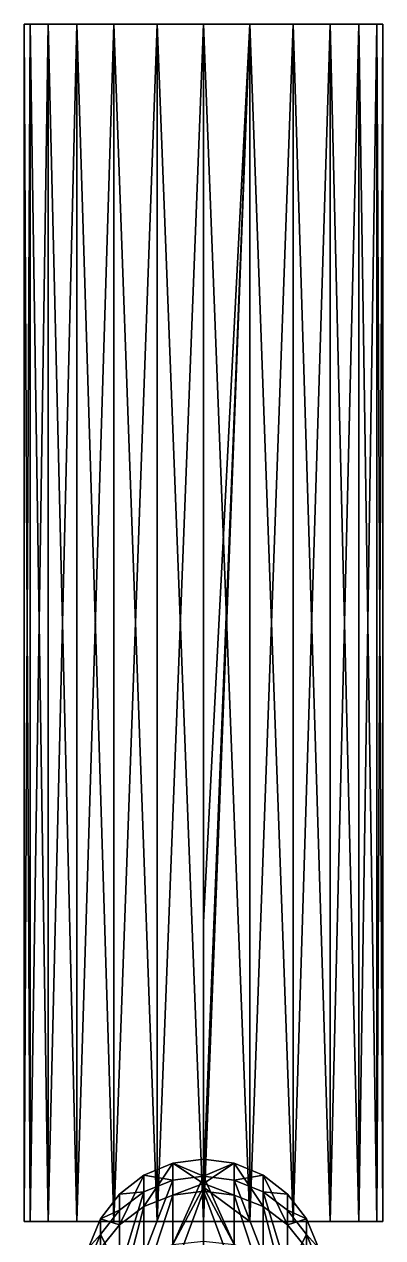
# Model space of a CAD drawing. Extents: x 0 to 6, y 0 to 43.
# Drawn here: x 0 to 6, y 22.77 to 43.04 of the extents above; entities that cross this region are included whole.
import ezdxf

# ---------------------------------------------------------------- set-up
doc = ezdxf.new("R2010")
doc.units = 0
doc.header["$MEASUREMENT"] = 0
doc.layers.get('0').update_dxf_attribs({"color": 13, "linetype": 'CONTINUOUS'})

msp = doc.modelspace()

# ---------------------------------------------------------------- linework, layer by layer
for p, q in [((0, 23.041, 12.188), (0, 43.041, 12.188)), ((0.102, 23.041, 12.965), (0.102, 43.041, 12.965)), ((0.102, 23.041, 11.412), (0.102, 43.041, 11.412)), ((0.402, 23.041, 13.688), (0.402, 43.041, 13.688)), ((0.402, 23.041, 10.688), (0.402, 43.041, 10.688)), ((0.879, 23.041, 10.067), (0.879, 43.041, 10.067)), ((0.879, 23.041, 14.31), (0.879, 43.041, 14.31)), ((1.5, 23.041, 9.59), (1.5, 43.041, 9.59)), ((1.5, 23.041, 14.786), (1.5, 43.041, 14.786)), ((2.224, 23.041, 9.291), (2.224, 43.041, 9.291)), ((2.224, 23.041, 15.086), (2.224, 43.041, 15.086)), ((3, 28.041, 9.188), (3, 43.041, 9.188)), ((3, 43.041, 12.188), (3, 43.041, 9.188)), ((3, 23.612, 15.188), (3, 43.041, 15.188)), ((3.776, 23.041, 9.291), (3.776, 43.041, 9.291)), ((3.776, 23.041, 15.086), (3.776, 43.041, 15.086)), ((4.5, 23.041, 9.59), (4.5, 43.041, 9.59)), ((4.5, 23.041, 14.786), (4.5, 43.041, 14.786)), ((5.121, 23.041, 14.31), (5.121, 43.041, 14.31)), ((5.121, 23.041, 10.067), (5.121, 43.041, 10.067)), ((5.598, 23.041, 13.688), (5.598, 43.041, 13.688)), ((5.598, 23.041, 10.688), (5.598, 43.041, 10.688)), ((5.898, 23.041, 12.965), (5.898, 43.041, 12.965)), ((5.898, 23.041, 11.412), (5.898, 43.041, 11.412)), ((6, 23.041, 12.188), (6, 43.041, 12.188)), ((3, 23.672, 9.188), (3, 28.041, 9.188)), ((3, 28.041, 9.188), (3, 23.544, 8.45)), ((2.485, 24.013, 11.553), (2.004, 23.813, 11.561)), ((3, 24.081, 11.55), (2.485, 24.013, 11.553)), ((2.485, 24.013, 11.553), (2.485, 23.731, 14.668)), ((2.485, 23.479, 8.471), (2.485, 24.013, 11.553)), ((3.515, 24.013, 11.553), (3, 24.081, 11.55)), ((3, 24.081, 11.55), (3, 23.798, 14.683)), ((3, 23.672, 9.188), (3, 24.081, 11.55)), ((3.996, 23.813, 11.561), (3.515, 24.013, 11.553)), ((3.515, 24.013, 11.553), (3.515, 23.731, 14.668)), ((3.515, 23.479, 8.471), (3.515, 24.013, 11.553)), ((2.004, 23.813, 11.561), (1.592, 23.496, 11.574)), ((2.004, 23.813, 11.561), (2.004, 23.536, 14.624)), ((2.004, 23.288, 8.53), (2.004, 23.813, 11.561)), ((2.004, 23.536, 14.624), (2.485, 23.731, 14.668)), ((2.485, 23.731, 14.668), (3, 23.798, 14.683)), ((2.485, 23.731, 14.668), (2.485, 22.653, 17.604)), ((3, 23.798, 14.683), (3, 23.612, 15.188)), ((3, 23.798, 14.683), (3.515, 23.731, 14.668)), ((3.515, 23.731, 14.668), (3.515, 22.653, 17.604)), ((3.515, 23.731, 14.668), (3.996, 23.536, 14.624)), ((4.408, 23.496, 11.574), (3.996, 23.813, 11.561)), ((3.996, 23.813, 11.561), (3.996, 23.536, 14.624)), ((3.996, 23.288, 8.53), (3.996, 23.813, 11.561)), ((1.592, 23.226, 14.555), (2.004, 23.536, 14.624)), ((2.004, 23.536, 14.624), (2.004, 22.476, 17.512)), ((2.485, 23.479, 8.471), (3, 23.544, 8.45)), ((3, 23.041, 9.188), (3, 23.672, 9.188)), ((3, 23.544, 8.45), (3, 23.672, 9.188)), ((3, 23.041, 15.188), (3, 23.612, 15.188)), ((3, 23.612, 15.188), (3, 22.713, 17.636)), ((3, 23.544, 8.45), (3.515, 23.479, 8.471)), ((3, 22.223, 5.595), (3, 23.544, 8.45)), ((3.996, 23.536, 14.624), (3.996, 22.476, 17.512)), ((3.996, 23.536, 14.624), (4.408, 23.226, 14.555)), ((1.592, 23.496, 11.574), (1.276, 23.082, 11.591)), ((1.592, 23.496, 11.574), (1.592, 23.226, 14.555)), ((1.592, 22.985, 8.625), (1.592, 23.496, 11.574)), ((2.004, 23.288, 8.53), (2.485, 23.479, 8.471)), ((2.485, 22.165, 5.632), (2.485, 23.479, 8.471)), ((3.515, 22.165, 5.632), (3.515, 23.479, 8.471)), ((3.515, 23.479, 8.471), (3.996, 23.288, 8.53)), ((4.408, 23.496, 11.574), (4.408, 23.226, 14.555)), ((4.724, 23.082, 11.591), (4.408, 23.496, 11.574)), ((4.408, 22.985, 8.625), (4.408, 23.496, 11.574)), ((1.276, 22.822, 14.464), (1.592, 23.226, 14.555)), ((1.592, 22.985, 8.625), (2.004, 23.288, 8.53)), ((1.592, 23.226, 14.555), (1.592, 22.194, 17.364)), ((2.004, 21.996, 5.739), (2.004, 23.288, 8.53)), ((3.996, 23.288, 8.53), (4.408, 22.985, 8.625)), ((3.996, 21.996, 5.739), (3.996, 23.288, 8.53)), ((4.408, 23.226, 14.555), (4.724, 22.822, 14.464)), ((4.408, 23.226, 14.555), (4.408, 22.194, 17.364)), ((1.276, 23.082, 11.591), (1.077, 22.6, 11.61)), ((1.276, 23.082, 11.591), (1.276, 22.822, 14.464)), ((1.276, 22.589, 8.748), (1.276, 23.082, 11.591)), ((1.276, 22.589, 8.748), (1.592, 22.985, 8.625)), ((1.592, 21.728, 5.909), (1.592, 22.985, 8.625)), ((4.408, 22.985, 8.625), (4.724, 22.589, 8.748)), ((4.408, 21.728, 5.909), (4.408, 22.985, 8.625)), ((4.724, 23.082, 11.591), (4.724, 22.822, 14.464)), ((4.923, 22.6, 11.61), (4.724, 23.082, 11.591)), ((4.724, 22.589, 8.748), (4.724, 23.082, 11.591)), ((1.077, 22.351, 14.358), (1.276, 22.822, 14.464)), ((1.276, 22.822, 14.464), (1.276, 21.828, 17.172)), ((4.724, 22.822, 14.464), (4.923, 22.351, 14.358)), ((4.724, 22.822, 14.464), (4.724, 21.828, 17.172))]:
    msp.add_line(p, q)
at = {"extrusion": (0, 1, 0)}
msp.add_circle((-3, 12.188, 23.041), 3, dxfattribs=at)
for start, end in [(270, 90), (90, 270)]:
    msp.add_arc((-3, 12.188, 43.041), 3, start, end, dxfattribs=at)

# ---------------------------------------------------------------- meshes
mesh = msp.add_polyface()
corners = [(2.224, 43.041, 9.291), (3.776, 43.041, 9.291), (3, 43.041, 9.188), (1.5, 43.041, 9.59), (4.5, 43.041, 9.59), (0.879, 43.041, 10.067), (5.121, 43.041, 10.067), (0.402, 43.041, 10.688), (5.598, 43.041, 10.688), (0.102, 43.041, 11.412), (5.898, 43.041, 11.412), (0, 43.041, 12.188), (6, 43.041, 12.188), (0.102, 43.041, 12.965), (5.898, 43.041, 12.965), (0.402, 43.041, 13.688), (5.598, 43.041, 13.688), (0.879, 43.041, 14.31), (5.121, 43.041, 14.31), (1.5, 43.041, 14.786), (4.5, 43.041, 14.786), (2.224, 43.041, 15.086), (3.776, 43.041, 15.086), (3, 43.041, 15.188)]
mesh.append_faces([[corners[k] for k in face] for face in [(0, 1, 2), (22, 21, 23)]], dxfattribs={"vtx0": -1})
mesh.append_faces([[corners[k] for k in face] for face in [(1, 3, 4), (4, 5, 6), (6, 7, 8), (8, 9, 10), (10, 11, 12), (12, 13, 14), (14, 15, 16), (16, 17, 18), (18, 19, 20), (20, 21, 22)]], dxfattribs={"vtx0": -1, "vtx1": -1})
mesh.append_faces([[corners[k] for k in face] for face in [(1, 0, 3), (4, 3, 5), (6, 5, 7), (8, 7, 9), (10, 9, 11), (12, 11, 13), (14, 13, 15), (16, 15, 17), (18, 17, 19), (20, 19, 21)]], dxfattribs={"vtx0": -1, "vtx2": -1})
mesh = msp.add_polyface()
corners = [(0, 43.041, 12.188), (0.102, 23.041, 11.412), (0, 23.041, 12.188), (0.102, 43.041, 11.412)]
mesh.append_faces([[corners[k] for k in face] for face in [(0, 1, 2), (1, 0, 3)]], dxfattribs={"vtx0": -1})
mesh = msp.add_polyface()
corners = [(0.102, 43.041, 12.965), (0, 23.041, 12.188), (0.102, 23.041, 12.965), (0, 43.041, 12.188)]
mesh.append_faces([[corners[k] for k in face] for face in [(0, 1, 2), (1, 0, 3)]], dxfattribs={"vtx0": -1})
mesh = msp.add_polyface()
corners = [(0.402, 43.041, 13.688), (0.102, 23.041, 12.965), (0.402, 23.041, 13.688), (0.102, 43.041, 12.965)]
mesh.append_faces([[corners[k] for k in face] for face in [(0, 1, 2), (1, 0, 3)]], dxfattribs={"vtx0": -1})
mesh = msp.add_polyface()
corners = [(0.102, 43.041, 11.412), (0.402, 23.041, 10.688), (0.102, 23.041, 11.412), (0.402, 43.041, 10.688)]
mesh.append_faces([[corners[k] for k in face] for face in [(0, 1, 2), (1, 0, 3)]], dxfattribs={"vtx0": -1})
mesh = msp.add_polyface()
corners = [(0.402, 43.041, 10.688), (0.879, 23.041, 10.067), (0.402, 23.041, 10.688), (0.879, 43.041, 10.067)]
mesh.append_faces([[corners[k] for k in face] for face in [(0, 1, 2), (1, 0, 3)]], dxfattribs={"vtx0": -1})
mesh = msp.add_polyface()
corners = [(0.879, 43.041, 14.31), (0.402, 23.041, 13.688), (0.879, 23.041, 14.31), (0.402, 43.041, 13.688)]
mesh.append_faces([[corners[k] for k in face] for face in [(0, 1, 2), (1, 0, 3)]], dxfattribs={"vtx0": -1})
mesh = msp.add_polyface()
corners = [(1.5, 23.041, 14.786), (0.879, 43.041, 14.31), (0.879, 23.041, 14.31), (1.5, 43.041, 14.786)]
mesh.append_faces([[corners[k] for k in face] for face in [(0, 1, 2), (1, 0, 3)]], dxfattribs={"vtx0": -1})
mesh = msp.add_polyface()
corners = [(1.5, 43.041, 9.59), (0.879, 23.041, 10.067), (0.879, 43.041, 10.067), (1.5, 23.041, 9.59)]
mesh.append_faces([[corners[k] for k in face] for face in [(0, 1, 2), (1, 0, 3)]], dxfattribs={"vtx0": -1})
mesh = msp.add_polyface()
corners = [(2.224, 43.041, 9.291), (1.5, 23.041, 9.59), (1.5, 43.041, 9.59), (2.224, 23.041, 9.291)]
mesh.append_faces([[corners[k] for k in face] for face in [(0, 1, 2), (1, 0, 3)]], dxfattribs={"vtx0": -1})
mesh = msp.add_polyface()
corners = [(2.224, 23.041, 15.086), (1.5, 43.041, 14.786), (1.5, 23.041, 14.786), (2.224, 43.041, 15.086)]
mesh.append_faces([[corners[k] for k in face] for face in [(0, 1, 2), (1, 0, 3)]], dxfattribs={"vtx0": -1})
mesh = msp.add_polyface()
corners = [(3, 43.041, 9.188), (2.224, 23.041, 9.291), (2.224, 43.041, 9.291), (3, 23.041, 9.188), (3, 28.041, 9.188), (3, 23.672, 9.188)]
mesh.append_faces([[corners[k] for k in face] for face in [(0, 1, 2), (3, 4, 5)]], dxfattribs={"vtx0": -1})
mesh.append_faces([[corners[k] for k in face] for face in [(1, 0, 3)]], dxfattribs={"vtx0": -1, "vtx1": -1})
mesh.append_faces([[corners[k] for k in face] for face in [(3, 0, 4)]], dxfattribs={"vtx0": -1, "vtx2": -1})
mesh = msp.add_polyface()
corners = [(3, 23.041, 15.188), (2.224, 43.041, 15.086), (2.224, 23.041, 15.086), (3, 43.041, 15.188), (3, 23.612, 15.188)]
mesh.append_faces([[corners[k] for k in face] for face in [(0, 1, 2), (3, 0, 4)]], dxfattribs={"vtx0": -1})
mesh.append_faces([[corners[k] for k in face] for face in [(1, 0, 3)]], dxfattribs={"vtx0": -1, "vtx1": -1})
mesh = msp.add_polyface()
corners = [(3.776, 43.041, 9.291), (3, 28.041, 9.188), (3, 43.041, 9.188), (3, 23.672, 9.188), (3, 23.041, 9.188), (3.776, 23.041, 9.291)]
mesh.append_faces([[corners[k] for k in face] for face in [(0, 1, 2), (4, 0, 5)]], dxfattribs={"vtx0": -1})
mesh.append_faces([[corners[k] for k in face] for face in [(1, 0, 3), (3, 0, 4)]], dxfattribs={"vtx0": -1, "vtx1": -1})
mesh = msp.add_polyface()
corners = [(3.776, 23.041, 15.086), (3, 23.612, 15.188), (3, 23.041, 15.188), (3, 43.041, 15.188), (3.776, 43.041, 15.086)]
mesh.append_faces([[corners[k] for k in face] for face in [(0, 1, 2), (3, 0, 4)]], dxfattribs={"vtx0": -1})
mesh.append_faces([[corners[k] for k in face] for face in [(1, 0, 3)]], dxfattribs={"vtx0": -1, "vtx1": -1})
mesh = msp.add_polyface()
corners = [(4.5, 43.041, 9.59), (3.776, 23.041, 9.291), (3.776, 43.041, 9.291), (4.5, 23.041, 9.59)]
mesh.append_faces([[corners[k] for k in face] for face in [(0, 1, 2), (1, 0, 3)]], dxfattribs={"vtx0": -1})
mesh = msp.add_polyface()
corners = [(4.5, 23.041, 14.786), (3.776, 43.041, 15.086), (3.776, 23.041, 15.086), (4.5, 43.041, 14.786)]
mesh.append_faces([[corners[k] for k in face] for face in [(0, 1, 2), (1, 0, 3)]], dxfattribs={"vtx0": -1})
mesh = msp.add_polyface()
corners = [(5.121, 43.041, 10.067), (4.5, 23.041, 9.59), (4.5, 43.041, 9.59), (5.121, 23.041, 10.067)]
mesh.append_faces([[corners[k] for k in face] for face in [(0, 1, 2), (1, 0, 3)]], dxfattribs={"vtx0": -1})
mesh = msp.add_polyface()
corners = [(5.121, 23.041, 14.31), (4.5, 43.041, 14.786), (4.5, 23.041, 14.786), (5.121, 43.041, 14.31)]
mesh.append_faces([[corners[k] for k in face] for face in [(0, 1, 2), (1, 0, 3)]], dxfattribs={"vtx0": -1})
mesh = msp.add_polyface()
corners = [(5.598, 43.041, 13.688), (5.121, 23.041, 14.31), (5.598, 23.041, 13.688), (5.121, 43.041, 14.31)]
mesh.append_faces([[corners[k] for k in face] for face in [(0, 1, 2), (1, 0, 3)]], dxfattribs={"vtx0": -1})
mesh = msp.add_polyface()
corners = [(5.121, 43.041, 10.067), (5.598, 23.041, 10.688), (5.121, 23.041, 10.067), (5.598, 43.041, 10.688)]
mesh.append_faces([[corners[k] for k in face] for face in [(0, 1, 2), (1, 0, 3)]], dxfattribs={"vtx0": -1})
mesh = msp.add_polyface()
corners = [(5.898, 43.041, 12.965), (5.598, 23.041, 13.688), (5.898, 23.041, 12.965), (5.598, 43.041, 13.688)]
mesh.append_faces([[corners[k] for k in face] for face in [(0, 1, 2), (1, 0, 3)]], dxfattribs={"vtx0": -1})
mesh = msp.add_polyface()
corners = [(5.598, 43.041, 10.688), (5.898, 23.041, 11.412), (5.598, 23.041, 10.688), (5.898, 43.041, 11.412)]
mesh.append_faces([[corners[k] for k in face] for face in [(0, 1, 2), (1, 0, 3)]], dxfattribs={"vtx0": -1})
mesh = msp.add_polyface()
corners = [(5.898, 43.041, 11.412), (6, 23.041, 12.188), (5.898, 23.041, 11.412), (6, 43.041, 12.188)]
mesh.append_faces([[corners[k] for k in face] for face in [(0, 1, 2), (1, 0, 3)]], dxfattribs={"vtx0": -1})
mesh = msp.add_polyface()
corners = [(6, 43.041, 12.188), (5.898, 23.041, 12.965), (6, 23.041, 12.188), (5.898, 43.041, 12.965)]
mesh.append_faces([[corners[k] for k in face] for face in [(0, 1, 2), (1, 0, 3)]], dxfattribs={"vtx0": -1})
mesh = msp.add_polyface()
corners = [(3, 28.041, 9.188), (3, 23.672, 9.188), (3, 23.544, 8.45)]
mesh.append_faces([[corners[k] for k in face] for face in [(0, 1, 2)]])
mesh = msp.add_polyface()
corners = [(2.004, 23.813, 11.561), (2.485, 23.731, 14.668), (2.485, 24.013, 11.553), (2.004, 23.536, 14.624)]
mesh.append_faces([[corners[k] for k in face] for face in [(0, 1, 2), (1, 0, 3)]], dxfattribs={"vtx0": -1})
mesh = msp.add_polyface()
corners = [(2.004, 23.288, 8.53), (2.485, 24.013, 11.553), (2.485, 23.479, 8.471), (2.004, 23.813, 11.561)]
mesh.append_faces([[corners[k] for k in face] for face in [(0, 1, 2), (1, 0, 3)]], dxfattribs={"vtx0": -1})
mesh = msp.add_polyface()
corners = [(2.485, 24.013, 11.553), (3, 23.798, 14.683), (3, 24.081, 11.55), (2.485, 23.731, 14.668)]
mesh.append_faces([[corners[k] for k in face] for face in [(0, 1, 2), (1, 0, 3)]], dxfattribs={"vtx0": -1})
mesh = msp.add_polyface()
corners = [(2.485, 23.479, 8.471), (3, 23.672, 9.188), (3, 23.544, 8.45), (2.485, 24.013, 11.553), (3, 24.081, 11.55)]
mesh.append_faces([[corners[k] for k in face] for face in [(0, 1, 2), (1, 3, 4)]], dxfattribs={"vtx0": -1})
mesh.append_faces([[corners[k] for k in face] for face in [(1, 0, 3)]], dxfattribs={"vtx0": -1, "vtx2": -1})
mesh = msp.add_polyface()
corners = [(3, 23.798, 14.683), (3.515, 24.013, 11.553), (3, 24.081, 11.55), (3.515, 23.731, 14.668)]
mesh.append_faces([[corners[k] for k in face] for face in [(0, 1, 2), (1, 0, 3)]], dxfattribs={"vtx0": -1})
mesh = msp.add_polyface()
corners = [(3, 23.672, 9.188), (3.515, 23.479, 8.471), (3, 23.544, 8.45), (3.515, 24.013, 11.553), (3, 24.081, 11.55)]
mesh.append_faces([[corners[k] for k in face] for face in [(0, 1, 2), (3, 0, 4)]], dxfattribs={"vtx0": -1})
mesh.append_faces([[corners[k] for k in face] for face in [(1, 0, 3)]], dxfattribs={"vtx0": -1, "vtx1": -1})
mesh = msp.add_polyface()
corners = [(3.515, 23.731, 14.668), (3.996, 23.813, 11.561), (3.515, 24.013, 11.553), (3.996, 23.536, 14.624)]
mesh.append_faces([[corners[k] for k in face] for face in [(0, 1, 2), (1, 0, 3)]], dxfattribs={"vtx0": -1})
mesh = msp.add_polyface()
corners = [(3.515, 24.013, 11.553), (3.996, 23.288, 8.53), (3.515, 23.479, 8.471), (3.996, 23.813, 11.561)]
mesh.append_faces([[corners[k] for k in face] for face in [(0, 1, 2), (1, 0, 3)]], dxfattribs={"vtx0": -1})
mesh = msp.add_polyface()
corners = [(1.592, 23.496, 11.574), (2.004, 23.536, 14.624), (2.004, 23.813, 11.561), (1.592, 23.226, 14.555)]
mesh.append_faces([[corners[k] for k in face] for face in [(0, 1, 2), (1, 0, 3)]], dxfattribs={"vtx0": -1})
mesh = msp.add_polyface()
corners = [(1.592, 22.985, 8.625), (2.004, 23.813, 11.561), (2.004, 23.288, 8.53), (1.592, 23.496, 11.574)]
mesh.append_faces([[corners[k] for k in face] for face in [(0, 1, 2), (1, 0, 3)]], dxfattribs={"vtx0": -1})
mesh = msp.add_polyface()
corners = [(2.004, 22.476, 17.512), (2.485, 23.731, 14.668), (2.004, 23.536, 14.624), (2.485, 22.653, 17.604)]
mesh.append_faces([[corners[k] for k in face] for face in [(0, 1, 2), (1, 0, 3)]], dxfattribs={"vtx0": -1})
mesh = msp.add_polyface()
corners = [(2.485, 22.653, 17.604), (3, 23.798, 14.683), (2.485, 23.731, 14.668), (3, 23.612, 15.188), (3, 22.713, 17.636)]
mesh.append_faces([[corners[k] for k in face] for face in [(0, 1, 2), (3, 0, 4)]], dxfattribs={"vtx0": -1})
mesh.append_faces([[corners[k] for k in face] for face in [(1, 0, 3)]], dxfattribs={"vtx0": -1, "vtx1": -1})
mesh = msp.add_polyface()
corners = [(3, 23.798, 14.683), (3.515, 22.653, 17.604), (3.515, 23.731, 14.668), (3, 23.612, 15.188), (3, 22.713, 17.636)]
mesh.append_faces([[corners[k] for k in face] for face in [(0, 1, 2), (1, 3, 4)]], dxfattribs={"vtx0": -1})
mesh.append_faces([[corners[k] for k in face] for face in [(1, 0, 3)]], dxfattribs={"vtx0": -1, "vtx2": -1})
mesh = msp.add_polyface()
corners = [(3.515, 23.731, 14.668), (3.996, 22.476, 17.512), (3.996, 23.536, 14.624), (3.515, 22.653, 17.604)]
mesh.append_faces([[corners[k] for k in face] for face in [(0, 1, 2), (1, 0, 3)]], dxfattribs={"vtx0": -1})
mesh = msp.add_polyface()
corners = [(3.996, 23.536, 14.624), (4.408, 23.496, 11.574), (3.996, 23.813, 11.561), (4.408, 23.226, 14.555)]
mesh.append_faces([[corners[k] for k in face] for face in [(0, 1, 2), (1, 0, 3)]], dxfattribs={"vtx0": -1})
mesh = msp.add_polyface()
corners = [(3.996, 23.813, 11.561), (4.408, 22.985, 8.625), (3.996, 23.288, 8.53), (4.408, 23.496, 11.574)]
mesh.append_faces([[corners[k] for k in face] for face in [(0, 1, 2), (1, 0, 3)]], dxfattribs={"vtx0": -1})
mesh = msp.add_polyface()
corners = [(1.592, 22.194, 17.364), (2.004, 23.536, 14.624), (1.592, 23.226, 14.555), (2.004, 22.476, 17.512)]
mesh.append_faces([[corners[k] for k in face] for face in [(0, 1, 2), (1, 0, 3)]], dxfattribs={"vtx0": -1})
mesh = msp.add_polyface()
corners = [(2.485, 22.165, 5.632), (3, 23.544, 8.45), (3, 22.223, 5.595), (2.485, 23.479, 8.471)]
mesh.append_faces([[corners[k] for k in face] for face in [(0, 1, 2), (1, 0, 3)]], dxfattribs={"vtx0": -1})
mesh = msp.add_polyface()
corners = [(3, 23.544, 8.45), (3.515, 22.165, 5.632), (3, 22.223, 5.595), (3.515, 23.479, 8.471)]
mesh.append_faces([[corners[k] for k in face] for face in [(0, 1, 2), (1, 0, 3)]], dxfattribs={"vtx0": -1})
mesh = msp.add_polyface()
corners = [(3.996, 23.536, 14.624), (4.408, 22.194, 17.364), (4.408, 23.226, 14.555), (3.996, 22.476, 17.512)]
mesh.append_faces([[corners[k] for k in face] for face in [(0, 1, 2), (1, 0, 3)]], dxfattribs={"vtx0": -1})
mesh = msp.add_polyface()
corners = [(1.592, 23.226, 14.555), (1.276, 23.082, 11.591), (1.276, 22.822, 14.464), (1.592, 23.496, 11.574)]
mesh.append_faces([[corners[k] for k in face] for face in [(0, 1, 2), (1, 0, 3)]], dxfattribs={"vtx0": -1})
mesh = msp.add_polyface()
corners = [(1.276, 23.082, 11.591), (1.592, 22.985, 8.625), (1.276, 22.589, 8.748), (1.592, 23.496, 11.574)]
mesh.append_faces([[corners[k] for k in face] for face in [(0, 1, 2), (1, 0, 3)]], dxfattribs={"vtx0": -1})
mesh = msp.add_polyface()
corners = [(2.004, 21.996, 5.739), (2.485, 23.479, 8.471), (2.485, 22.165, 5.632), (2.004, 23.288, 8.53)]
mesh.append_faces([[corners[k] for k in face] for face in [(0, 1, 2), (1, 0, 3)]], dxfattribs={"vtx0": -1})
mesh = msp.add_polyface()
corners = [(3.515, 23.479, 8.471), (3.996, 21.996, 5.739), (3.515, 22.165, 5.632), (3.996, 23.288, 8.53)]
mesh.append_faces([[corners[k] for k in face] for face in [(0, 1, 2), (1, 0, 3)]], dxfattribs={"vtx0": -1})
mesh = msp.add_polyface()
corners = [(4.724, 23.082, 11.591), (4.408, 23.226, 14.555), (4.724, 22.822, 14.464), (4.408, 23.496, 11.574)]
mesh.append_faces([[corners[k] for k in face] for face in [(0, 1, 2), (1, 0, 3)]], dxfattribs={"vtx0": -1})
mesh = msp.add_polyface()
corners = [(4.408, 22.985, 8.625), (4.724, 23.082, 11.591), (4.724, 22.589, 8.748), (4.408, 23.496, 11.574)]
mesh.append_faces([[corners[k] for k in face] for face in [(0, 1, 2), (1, 0, 3)]], dxfattribs={"vtx0": -1})
mesh = msp.add_polyface()
corners = [(1.592, 22.194, 17.364), (1.276, 22.822, 14.464), (1.276, 21.828, 17.172), (1.592, 23.226, 14.555)]
mesh.append_faces([[corners[k] for k in face] for face in [(0, 1, 2), (1, 0, 3)]], dxfattribs={"vtx0": -1})
mesh = msp.add_polyface()
corners = [(1.592, 21.728, 5.909), (2.004, 23.288, 8.53), (2.004, 21.996, 5.739), (1.592, 22.985, 8.625)]
mesh.append_faces([[corners[k] for k in face] for face in [(0, 1, 2), (1, 0, 3)]], dxfattribs={"vtx0": -1})
mesh = msp.add_polyface()
corners = [(3.996, 23.288, 8.53), (4.408, 21.728, 5.909), (3.996, 21.996, 5.739), (4.408, 22.985, 8.625)]
mesh.append_faces([[corners[k] for k in face] for face in [(0, 1, 2), (1, 0, 3)]], dxfattribs={"vtx0": -1})
mesh = msp.add_polyface()
corners = [(4.724, 22.822, 14.464), (4.408, 22.194, 17.364), (4.724, 21.828, 17.172), (4.408, 23.226, 14.555)]
mesh.append_faces([[corners[k] for k in face] for face in [(0, 1, 2), (1, 0, 3)]], dxfattribs={"vtx0": -1})
mesh = msp.add_polyface()
corners = [(3.776, 23.041, 9.291), (2.224, 23.041, 9.291), (3, 23.041, 9.188), (1.5, 23.041, 9.59), (4.5, 23.041, 9.59), (5.121, 23.041, 10.067), (0.879, 23.041, 10.067), (5.598, 23.041, 10.688), (0.402, 23.041, 10.688), (5.898, 23.041, 11.412), (0.102, 23.041, 11.412), (6, 23.041, 12.188), (0, 23.041, 12.188), (5.898, 23.041, 12.965), (0.102, 23.041, 12.965), (0.402, 23.041, 13.688), (5.598, 23.041, 13.688), (0.879, 23.041, 14.31), (5.121, 23.041, 14.31), (1.5, 23.041, 14.786), (4.5, 23.041, 14.786), (3.776, 23.041, 15.086), (2.224, 23.041, 15.086), (3, 23.041, 15.188)]
mesh.append_faces([[corners[k] for k in face] for face in [(0, 1, 2), (22, 21, 23)]], dxfattribs={"vtx0": -1})
mesh.append_faces([[corners[k] for k in face] for face in [(1, 0, 3), (3, 5, 6), (6, 7, 8), (8, 9, 10), (10, 11, 12), (12, 13, 14), (14, 13, 15), (15, 16, 17), (17, 18, 19), (19, 21, 22)]], dxfattribs={"vtx0": -1, "vtx1": -1})
mesh.append_faces([[corners[k] for k in face] for face in [(3, 0, 4), (3, 4, 5), (6, 5, 7), (8, 7, 9), (10, 9, 11), (12, 11, 13), (15, 13, 16), (17, 16, 18), (19, 18, 20), (19, 20, 21)]], dxfattribs={"vtx0": -1, "vtx2": -1})
mesh = msp.add_polyface()
corners = [(1.276, 22.822, 14.464), (1.077, 22.6, 11.61), (1.077, 22.351, 14.358), (1.276, 23.082, 11.591)]
mesh.append_faces([[corners[k] for k in face] for face in [(0, 1, 2), (1, 0, 3)]], dxfattribs={"vtx0": -1})
mesh = msp.add_polyface()
corners = [(1.077, 22.6, 11.61), (1.276, 22.589, 8.748), (1.077, 22.129, 8.892), (1.276, 23.082, 11.591)]
mesh.append_faces([[corners[k] for k in face] for face in [(0, 1, 2), (1, 0, 3)]], dxfattribs={"vtx0": -1})
mesh = msp.add_polyface()
corners = [(1.276, 22.589, 8.748), (1.592, 21.728, 5.909), (1.276, 21.378, 6.13), (1.592, 22.985, 8.625)]
mesh.append_faces([[corners[k] for k in face] for face in [(0, 1, 2), (1, 0, 3)]], dxfattribs={"vtx0": -1})
mesh = msp.add_polyface()
corners = [(4.408, 21.728, 5.909), (4.724, 22.589, 8.748), (4.724, 21.378, 6.13), (4.408, 22.985, 8.625)]
mesh.append_faces([[corners[k] for k in face] for face in [(0, 1, 2), (1, 0, 3)]], dxfattribs={"vtx0": -1})
mesh = msp.add_polyface()
corners = [(4.923, 22.6, 11.61), (4.724, 22.822, 14.464), (4.923, 22.351, 14.358), (4.724, 23.082, 11.591)]
mesh.append_faces([[corners[k] for k in face] for face in [(0, 1, 2), (1, 0, 3)]], dxfattribs={"vtx0": -1})
mesh = msp.add_polyface()
corners = [(4.724, 22.589, 8.748), (4.923, 22.6, 11.61), (4.923, 22.129, 8.892), (4.724, 23.082, 11.591)]
mesh.append_faces([[corners[k] for k in face] for face in [(0, 1, 2), (1, 0, 3)]], dxfattribs={"vtx0": -1})
mesh = msp.add_polyface()
corners = [(1.276, 21.828, 17.172), (1.077, 22.351, 14.358), (1.077, 21.4, 16.948), (1.276, 22.822, 14.464)]
mesh.append_faces([[corners[k] for k in face] for face in [(0, 1, 2), (1, 0, 3)]], dxfattribs={"vtx0": -1})
mesh = msp.add_polyface()
corners = [(4.923, 22.351, 14.358), (4.724, 21.828, 17.172), (4.923, 21.4, 16.948), (4.724, 22.822, 14.464)]
mesh.append_faces([[corners[k] for k in face] for face in [(0, 1, 2), (1, 0, 3)]], dxfattribs={"vtx0": -1})

doc.saveas('drawing.dxf')
